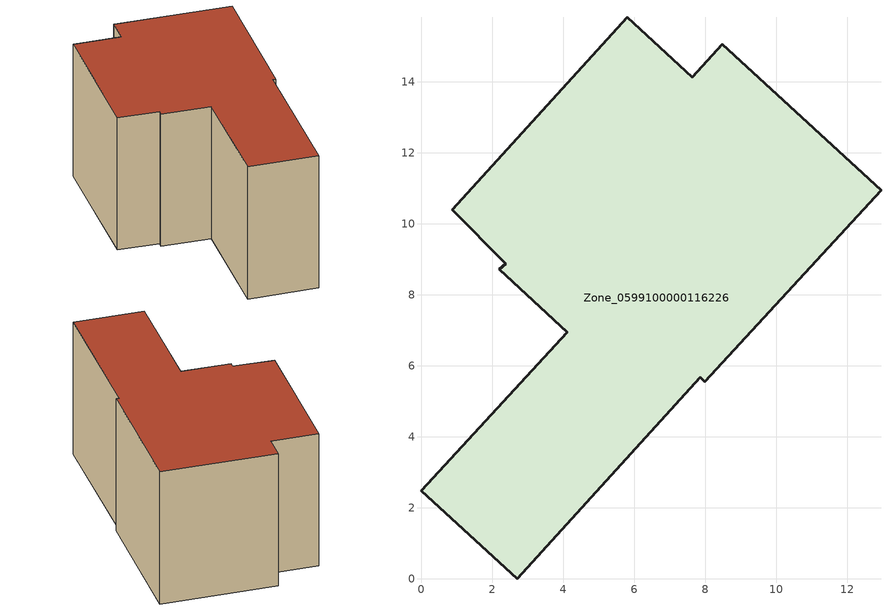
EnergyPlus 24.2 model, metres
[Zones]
Zone_0599100000116226
 floor ground (C_G): 0.86,10.39 5.8,15.82 7.63,14.14 8.48,15.07 12.95,10.95 7.98,5.55 7.85,5.67 2.7,0 0,2.48 4.11,6.95 2.19,8.71 2.37,8.88 z0
 wall outside (C_F): 0,2.48 2.7,0 7.85,5.67 7.98,5.55 12.95,10.95 8.48,15.07 7.63,14.14 5.8,15.82 0.86,10.39 2.37,8.88 2.19,8.71 4.11,6.95 0,2.48 z0:7.54
 roof outside (C_R): 2.19,8.71 4.11,6.95 0,2.48 2.7,0 7.85,5.67 7.98,5.55 12.95,10.95 8.48,15.07 7.63,14.14 5.8,15.82 0.86,10.39 2.37,8.88 z7.54
[BUILDING]
Pand.0599100000116226: North Axis=0; Terrain=City; Loads Convergence Tolerance Value=0.04; Temperature Convergence Tolerance Value=0.4; Solar Distribution=FullExterior; Maximum Number of Warmup Days=25; Minimum Number of Warmup Days=1
[Site:Location]
Rotterdam.The.Hague.AP_ZH_NLD Design_Conditions: Latitude=51.96; Longitude=4.45; Time Zone=1; Elevation=-4.5
[SITE:GROUNDTEMPERATURE:BUILDINGSURFACE]
18, 18, 18, 18, 18, 18, 18, 18, 18, 18, 18, 18
[MATERIAL] Thermal Absorptance=0.9; Solar Absorptance=0.7; Visible Absorptance=0.7
Name | Roughness | Thickness | Conductivity | Density | Specific Heat
G.TI.1975-1991 | MediumSmooth | 0.15 | 0.288461 | 540 | 1210
F.TI.1975-1991 | Rough | 0.3 | 0.230769 | 1920 | 840
R.TI.1975-1991 | MediumRough | 0.2 | 0.153846 | 1500 | 1000
[CONSTRUCTION]
C_G: G.TI.1975-1991
C_F: F.TI.1975-1991
C_R: R.TI.1975-1991
[ZONE]
Zone_0599100000116226: Type=1; Multiplier=1; Ceiling Height=Autocalculate; Volume=Autocalculate; Floor Area=autocalculate; Part of Total Floor Area=Yes
[ZONEINFILTRATION:DESIGNFLOWRATE]
Infil_Zone_0599100000116226: Zone or ZoneList or Space or SpaceList=Zone_0599100000116226; Schedule=AlwaysOn; Design Flow Rate Calculation Method=Flow/Area; Flow Rate per Floor Area=0.003; Constant Term Coefficient=1; Temperature Term Coefficient=0; Velocity Term Coefficient=0; Velocity Squared Term Coefficient=0
[HVACTEMPLATE:ZONE:IDEALLOADSAIRSYSTEM]
Zone_0599100000116226: Maximum Heating Supply Air Temperature=50; Minimum Cooling Supply Air Temperature=13; Maximum Heating Supply Air Humidity Ratio=0.0156; Minimum Cooling Supply Air Humidity Ratio=0.0077; Heating Limit=NoLimit; Cooling Limit=NoLimit; Dehumidification Control Type=ConstantSensibleHeatRatio; Cooling Sensible Heat Ratio=0.7; Dehumidification Setpoint=60; Humidification Control Type=None; Humidification Setpoint=30; Outdoor Air Method=None; Outdoor Air Flow Rate per Person=0.00944; Outdoor Air Flow Rate per Zone Floor Area=0; Outdoor Air Flow Rate per Zone=0; Demand Controlled Ventilation Type=None; Outdoor Air Economizer Type=NoEconomizer; Heat Recovery Type=None; Sensible Heat Recovery Effectiveness=0.7; Latent Heat Recovery Effectiveness=0.65
[ZONECONTROL:THERMOSTAT]
ThermostatControl_Zone_0599100000116226: Zone or ZoneList=Zone_0599100000116226; Control Type Schedule=DualSetpointControlType; Control 1=Thermostat_Zone_0599100000116226; Temperature Difference Between Cutout And Setpoint=0
[THERMOSTATSETPOINT:DUALSETPOINT]
Thermostat_Zone_0599100000116226: Heating Setpoint Temperature Schedule=HeatingSetpoint_Zone_0599100000116226; Cooling Setpoint Temperature Schedule=CoolingSetpoint_Zone_0599100000116226
[SCHEDULE:COMPACT]
HeatingSetpoint_Zone_0599100000116226: Through: 12/31, For: AllDays, Until: 24:00, 21
CoolingSetpoint_Zone_0599100000116226: Through: 12/31, For: AllDays, Until: 24:00, 24
DualSetpointControlType: Through: 12/31, For: AllDays, Until: 24:00, 4
AlwaysOn: Through: 12/31, For: AllDays, Until: 24:00, 1
